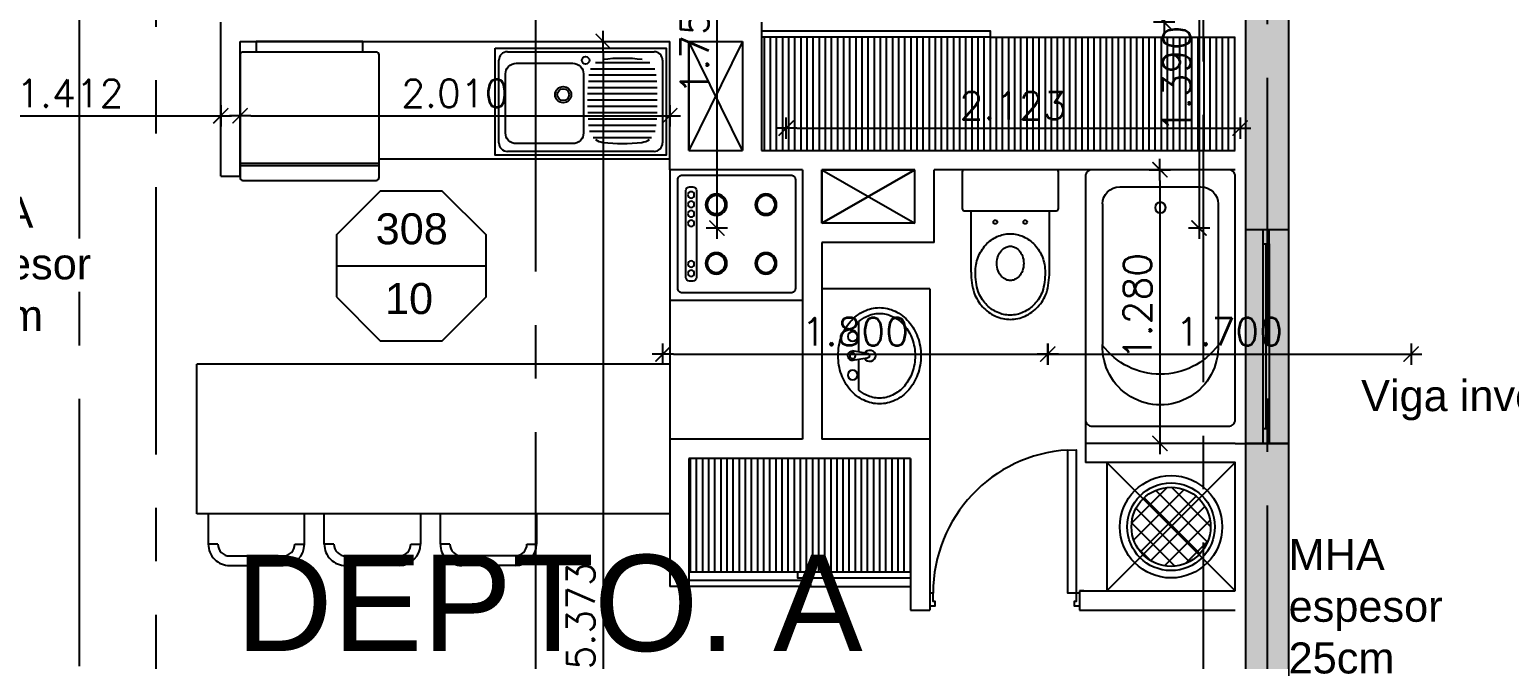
# Model space of a CAD drawing. Header units: millimetres. Extents: x 0 to 223, y -18 to 76.
# Drawn here: x 188.1 to 195.02, y 19.51 to 22.45 of the extents above; entities that cross this region are included whole.
import ezdxf

# ---------------------------------------------------------------- set-up
doc = ezdxf.new("R2010")
doc.units = ezdxf.units.MM
doc.linetypes.add('CENTER', pattern=[2, 1.25, -0.25, 0.25, -0.25])
for name, color, linetype in [('01', 1, 'Continuous'), ('02', 2, 'Continuous'), ('04', 4, 'Continuous'), ('06', 6, 'Continuous'), ('Capa1', 8, 'Continuous'), ('COTAS', 1, 'Continuous'), ('EJES', 1, 'CENTER'), ('GRIS', 9, 'Continuous'), ('LOSAS', 7, 'Continuous'), ('MUROS_EST', 5, 'Continuous'), ('VIGAS_1', 2, 'Continuous')]:
    doc.layers.add(name, color=color, linetype=linetype)
doc.styles.add('Arial', font='arial.ttf')
doc.styles.add('INTERARQ', font='ROMANS.SHX')
doc.styles.get("Standard").update_dxf_attribs({"font": 'arial.ttf'})
doc.dimstyles.new('ESCALA_1-50', dxfattribs={"dimtxt": 0.13, "dimasz": 0.05, "dimexe": 0.18, "dimexo": 0.0625, "dimgap": 0.04, "dimtad": 1, "dimdec": 3, "dimzin": 0, "dimdsep": 46, "dimtxsty": 'INTERARQ', "dimblk": 'DIMTICK', "dimcen": 0.09, "dimse1": 1, "dimse2": 1, "dimclrd": 1, "dimclre": 1, "dimclrt": 2, "dimadec": 0, "dimazin": 0, "dimtfac": 4.5, "dimtdec": 3, "dimtofl": 0, "dimtmove": 2, "dimatfit": 3, "dimldrblk": 'DIMTICK', "dimfxl": 1, "dimtolj": 1, "dimtzin": 0, "dimarcsym": 0})

# ---------------------------------------------------------------- blocks, each defined once
blk = doc.blocks.new('DIMTICK')
at = {"color": 1}
for p, q in [((-1, 0), (1, 0)), ((0, 1), (0, -1))]:
    blk.add_line(p, q, dxfattribs=at)
at = {"color": 3, "const_width": 0.141}
blk.add_lwpolyline([(0.71, 0.71), (-0.71, -0.71)], dxfattribs=at)
blk = doc.blocks.new('*D25')
at = {"layer": '01', "color": 1, "lineweight": -2, "transparency": 16777216}
blk.add_line((191.3157, 23.2265), (191.3157, 21.5765), dxfattribs=at)
at = {"layer": 'Defpoints', "color": 0, "transparency": 16777216}
for p in [(191.4697, 23.2765), (191.3157, 21.5265), (191.4697, 21.5265)]:
    blk.add_point(p, dxfattribs=at)
at = {"layer": '01', "color": 1, "lineweight": -2, "transparency": 16777216, "xscale": 0.05, "yscale": 0.05, "zscale": 0.05}
for p, rotation in [((191.3157, 23.2765), 90), ((191.3157, 21.5265), 270)]:
    blk.add_blockref('DIMTICK', p, dxfattribs=dict(at, rotation=rotation))
at = {"layer": '01', "color": 2, "transparency": 16777216, "insert": (191.2107, 22.4015), "char_height": 0.13, "attachment_point": 5, "rotation": 90, "style": 'INTERARQ'}
blk.add_mtext('\\A1;1.750', dxfattribs=at)
blk = doc.blocks.new('*D162')
at = {"layer": '01', "color": 1, "lineweight": -2, "transparency": 16777216}
blk.add_line((195.5085, 22.1665), (195.5085, 22.0665), dxfattribs=at)
at = {"layer": 'Defpoints', "color": 0, "transparency": 16777216}
for p in [(194.6631, 22.2165), (194.7631, 22.0165), (195.5085, 22.0165)]:
    blk.add_point(p, dxfattribs=at)
at = {"layer": '01', "color": 1, "lineweight": -2, "transparency": 16777216, "xscale": 0.05, "yscale": 0.05, "zscale": 0.05}
for p, rotation in [((195.5085, 22.2165), 90), ((195.5085, 22.0165), 270)]:
    blk.add_blockref('DIMTICK', p, dxfattribs=dict(at, rotation=rotation))
at = {"layer": '01', "color": 2, "transparency": 16777216, "insert": (195.2454, 22.1165), "char_height": 0.13, "attachment_point": 5, "rotation": 90, "style": 'INTERARQ'}
blk.add_mtext('\\A1;0.200', dxfattribs=at)
blk = doc.blocks.new('*D195')
at = {"layer": '01', "color": 1, "lineweight": -2, "transparency": 16777216}
blk.add_line((191.69, 21.994), (193.7131, 21.994), dxfattribs=at)
at = {"layer": 'Defpoints', "color": 0, "transparency": 16777216}
for p in [(193.7631, 21.994), (191.64, 21.5265), (193.7631, 21.5265)]:
    blk.add_point(p, dxfattribs=at)
at = {"layer": '01', "color": 1, "lineweight": -2, "transparency": 16777216, "xscale": 0.05, "yscale": 0.05, "zscale": 0.05, "rotation": 180}
blk.add_blockref('DIMTICK', (191.64, 21.994), dxfattribs=at)
at = {"layer": '01', "color": 1, "lineweight": -2, "transparency": 16777216, "xscale": 0.05, "yscale": 0.05, "zscale": 0.05}
blk.add_blockref('DIMTICK', (193.7631, 21.994), dxfattribs=at)
at = {"layer": '01', "color": 2, "transparency": 16777216, "insert": (192.7015, 22.099), "char_height": 0.13, "attachment_point": 5, "style": 'INTERARQ'}
blk.add_mtext('\\A1;2.123', dxfattribs=at)
blk = doc.blocks.new('*D69')
at = {"layer": '01', "color": 1, "lineweight": -2, "transparency": 16777216}
blk.add_line((193.5713, 22.8665), (193.5713, 21.5765), dxfattribs=at)
at = {"layer": 'Defpoints', "color": 0, "transparency": 16777216}
for p in [(193.7343, 22.9165), (193.5713, 21.5265), (193.7343, 21.5265)]:
    blk.add_point(p, dxfattribs=at)
at = {"layer": '01', "color": 1, "lineweight": -2, "transparency": 16777216, "xscale": 0.05, "yscale": 0.05, "zscale": 0.05}
for p, rotation in [((193.5713, 22.9165), 90), ((193.5713, 21.5265), 270)]:
    blk.add_blockref('DIMTICK', p, dxfattribs=dict(at, rotation=rotation))
at = {"layer": '01', "color": 2, "transparency": 16777216, "insert": (193.4663, 22.2215), "char_height": 0.13, "attachment_point": 5, "rotation": 90, "style": 'INTERARQ'}
blk.add_mtext('\\A1;1.390', dxfattribs=at)
blk = doc.blocks.new('*D196')
at = {"layer": '01', "color": 1, "lineweight": -2, "transparency": 16777216}
blk.add_line((191.1131, 20.9374), (192.8131, 20.9374), dxfattribs=at)
at = {"layer": 'Defpoints', "color": 0, "transparency": 16777216}
for p in [(191.0631, 21.3265), (192.8631, 21.3265), (192.8631, 20.9374)]:
    blk.add_point(p, dxfattribs=at)
at = {"layer": '01', "color": 1, "lineweight": -2, "transparency": 16777216, "xscale": 0.05, "yscale": 0.05, "zscale": 0.05, "rotation": 180}
blk.add_blockref('DIMTICK', (191.0631, 20.9374), dxfattribs=at)
at = {"layer": '01', "color": 1, "lineweight": -2, "transparency": 16777216, "xscale": 0.05, "yscale": 0.05, "zscale": 0.05}
blk.add_blockref('DIMTICK', (192.8631, 20.9374), dxfattribs=at)
at = {"layer": '01', "color": 2, "transparency": 16777216, "insert": (191.9631, 21.0424), "char_height": 0.13, "attachment_point": 5, "style": 'INTERARQ'}
blk.add_mtext('\\A1;1.800', dxfattribs=at)
blk = doc.blocks.new('*D197')
at = {"layer": '01', "color": 1, "lineweight": -2, "transparency": 16777216}
blk.add_line((192.9131, 20.9374), (194.5131, 20.9374), dxfattribs=at)
at = {"layer": 'Defpoints', "color": 0, "transparency": 16777216}
for p in [(192.8631, 21.3265), (194.5631, 20.9374), (194.5631, 20.8665)]:
    blk.add_point(p, dxfattribs=at)
at = {"layer": '01', "color": 1, "lineweight": -2, "transparency": 16777216, "xscale": 0.05, "yscale": 0.05, "zscale": 0.05, "rotation": 180}
blk.add_blockref('DIMTICK', (192.8631, 20.9374), dxfattribs=at)
at = {"layer": '01', "color": 1, "lineweight": -2, "transparency": 16777216, "xscale": 0.05, "yscale": 0.05, "zscale": 0.05}
blk.add_blockref('DIMTICK', (194.5631, 20.9374), dxfattribs=at)
at = {"layer": '01', "color": 2, "transparency": 16777216, "insert": (193.7131, 21.0424), "char_height": 0.13, "attachment_point": 5, "style": 'INTERARQ'}
blk.add_mtext('\\A1;1.700', dxfattribs=at)
blk = doc.blocks.new('Tina 120')
for p, q in [((0.19, -0.08), (-0.19, -0.08)), ((-0.27, -0.16), (-0.27, -0.8175)), ((0.27, -0.16), (0.27, -0.8175))]:
    blk.add_line(p, q)
blk.add_lwpolyline([(0.35, -0.03), (0.35, -1.17, -0.414214), (0.32, -1.2), (-0.32, -1.2, -0.414214), (-0.35, -1.17), (-0.35, -0.03, -0.414214), (-0.32, 0), (0.32, 0, -0.414214)], format="xyb", close=True)
blk.add_circle((0, -0.1774), 0.025)
for centre, radius, start, end in [((-0.19, -0.16), 0.08, 90, 180), ((0.19, -0.16), 0.08, 0, 90), ((0, -0.8297), 0.2703, 177.40787, 2.59213), ((0, -0.6197), 0.337, 216.75985, 323.24015)]:
    blk.add_arc(centre, radius, start, end)
blk = doc.blocks.new('LAVPLATO')
for p, q in [((-0.383, -0.443), (-0.383, -0.057)), ((-0.343, -0.017), (0.343, -0.017)), ((0.0694, -0.0675), (0.3226, -0.0675)), ((0.383, -0.057), (0.383, -0.443)), ((0.0387, -0.1255), (0.3533, -0.1255)), ((0.0458, -0.0965), (0.3462, -0.0965)), ((0.0338, -0.1835), (0.3582, -0.1835)), ((0.0357, -0.1545), (0.3563, -0.1545)), ((0.0315, -0.2115), (0.3574, -0.2115)), ((0.0319, -0.2415), (0.3578, -0.2415)), ((0.0323, -0.2715), (0.3582, -0.2715)), ((0.0327, -0.3015), (0.3578, -0.3015)), ((0.0342, -0.3305), (0.3563, -0.3305)), ((0.0342, -0.3305), (0.3563, -0.3305)), ((0.0369, -0.3595), (0.3536, -0.3595)), ((0.0369, -0.3595), (0.3536, -0.3595)), ((0.0416, -0.3885), (0.3489, -0.3885)), ((0.343, -0.483), (-0.343, -0.483)), ((0.0586, -0.4175), (0.3319, -0.4175))]:
    blk.add_line(p, q)
blk.add_lwpolyline([(-0.4, 0), (0.4, 0), (0.4, -0.5), (-0.4, -0.5)], close=True)
blk.add_lwpolyline([(-0.302, -0.0709), (-0.037, -0.0709, -0.414214), (0.013, -0.1209), (0.013, -0.3965, -0.414214), (-0.037, -0.4465), (-0.302, -0.4465, -0.414214), (-0.352, -0.3965), (-0.352, -0.1209, -0.414214)], format="xyb", close=True)
for centre, radius in [((0.023, -0.057), 0.0175), ((-0.082, -0.2175), 0.038), ((-0.082, -0.2175), 0.0275)]:
    blk.add_circle(centre, radius)
for centre, radius, start, end in [((-0.343, -0.057), 0.04, 90, 180), ((0.196, -0.7978), 0.75, 83.02075, 96.97925), ((0.343, -0.057), 0.04, 360, 90), ((-0.343, -0.443), 0.04, 180, 270), ((0.1132, -0.3662), 0.075, 233.56948, 263.02075), ((0.1952, 0.3038), 0.75, 263.02075, 276.97925), ((0.2773, -0.3662), 0.075, 276.97925, 306.43052), ((0.343, -0.443), 0.04, 270, 360)]:
    blk.add_arc(centre, radius, start, end)
blk = doc.blocks.new('encimera')
for points in [[(-0.5635, -0.275), (-0.0548, -0.275, 0.414214), (-0.0341, -0.2543), (-0.0341, 0.2543, 0.414214), (-0.0548, 0.275), (-0.5635, 0.275, 0.414214), (-0.5841, 0.2543), (-0.5841, -0.2543, 0.414214)], [(-0.5298, -0.22), (-0.5134, -0.22, 0.414214), (-0.4968, -0.2035), (-0.4968, 0.2035, 0.414214), (-0.5134, 0.22), (-0.5298, 0.22, 0.414214), (-0.5463, 0.2035), (-0.5463, -0.2035, 0.414214)]]:
    blk.add_lwpolyline(points, format="xyb", close=True)
at = {"color": 9}
for centre, radius in [((-0.5218, 0.1843), 0.0148), ((-0.5218, 0.1401), 0.0148), ((-0.4042, 0.1375), 0.0424), ((-0.1716, 0.1375), 0.0424), ((-0.5218, -0.0499), 0.0148), ((-0.5218, -0.0942), 0.0148), ((-0.5218, -0.1385), 0.0148), ((-0.4042, -0.1375), 0.0424), ((-0.1716, -0.1375), 0.0424), ((-0.5218, -0.1828), 0.0148)]:
    blk.add_circle(centre, radius, dxfattribs=at)
for centre in [(-0.4042, 0.1375), (-0.1716, 0.1375), (-0.4042, -0.1375), (-0.1716, -0.1375)]:
    blk.add_circle(centre, 0.05)
blk = doc.blocks.new('REFRI')
for p, q in [((-0.58, -0.325), (-0.58, 0.325)), ((-0.57, -0.325), (-0.57, 0.325))]:
    blk.add_line(p, q)
blk.add_lwpolyline([(-0.6368, 0.325), (-0.0632, 0.325, -0.414214), (-0.05, 0.3118), (-0.05, -0.3118, -0.414214), (-0.0632, -0.325), (-0.6368, -0.325, -0.414214), (-0.65, -0.3118), (-0.65, 0.3118, -0.414214)], format="xyb", close=True)
blk.add_lwpolyline([(-0.05, 0.25), (0, 0.25), (0, -0.25), (-0.05, -0.25)])
blk = doc.blocks.new('Van1-pla')
for p, q in [((-2.16, 42.32), (-18.03, 42.32)), ((-1.41, 37.99), (-2.71, 45.49)), ((0.99, 37.99), (2.29, 45.49)), ((17.6, 42.32), (1.74, 42.32))]:
    blk.add_line(p, q)
blk.add_lwpolyline([(-25.21, 31.5, 0.112687), (-23.37, 23.44, 0.103282), (-17.89, 16.3, 0.092276), (-9.94, 11.68, 0.085761), (-0.21, 10, 0.085761), (9.52, 11.68, 0.092276), (17.47, 16.3, 0.103282), (22.95, 23.44, 0.112687), (24.79, 31.5, 0.112687), (22.95, 39.56, 0.103282), (17.47, 46.7, 0.092276), (9.52, 51.32, 0.085761), (-0.21, 53, 0.085761), (-9.94, 51.32, 0.092276), (-17.89, 46.7, 0.103282), (-23.37, 39.56, 0.112687)], format="xyb", close=True)
for points in [[(-18.03, 42.32, 0.063934), (-20.67, 38.26, 0.112687), (-22.21, 31.5, 0.112687)], [(-22.21, 31.5, 0.112687), (-20.67, 24.74, 0.103282), (-15.93, 18.57, 0.092276), (-8.94, 14.51, 0.085761), (-0.21, 13, 0.085761), (8.51, 14.51, 0.092276), (15.51, 18.57, 0.103282), (20.25, 24.74, 0.112687), (21.79, 31.5, 0.112687), (20.25, 38.26, 0.063934), (17.6, 42.32, 0.092276)]]:
    blk.add_lwpolyline(points, format="xyb")
for centre, radius in [((-10.21, 45.49), 2.5), ((-0.21, 45.49), 1.5), ((9.79, 45.49), 2.5)]:
    blk.add_circle(centre, radius)
for centre, radius, start, end in [((-0.21, 45.49), 2.5, 340.33287, 199.66713), ((-0.21, 36.6), 3, 118.18244, 61.81756), ((-0.21, 37.99), 1.2, 180, 0)]:
    blk.add_arc(centre, radius, start, end)
blk = doc.blocks.new('*D274')
at = {"layer": '01', "color": 1, "lineweight": -2, "transparency": 16777216}
blk.add_line((193.4076, 24.9797), (193.4076, 22.5397), dxfattribs=at)
at = {"layer": 'Defpoints', "color": 0, "transparency": 16777216}
for p in [(193.7903, 25.0297), (193.4076, 22.4897), (193.7903, 22.4897)]:
    blk.add_point(p, dxfattribs=at)
at = {"layer": '01', "color": 1, "lineweight": -2, "transparency": 16777216, "xscale": 0.05, "yscale": 0.05, "zscale": 0.05}
for p, rotation in [((193.4076, 25.0297), 90), ((193.4076, 22.4897), 270)]:
    blk.add_blockref('DIMTICK', p, dxfattribs=dict(at, rotation=rotation))
at = {"layer": '01', "color": 2, "transparency": 16777216, "insert": (193.3026, 23.7597), "char_height": 0.13, "attachment_point": 5, "rotation": 90, "style": 'INTERARQ'}
blk.add_mtext('\\A1;2.540', dxfattribs=at)
blk = doc.blocks.new('*D228')
at = {"layer": '01', "color": 1, "lineweight": -2, "transparency": 16777216}
blk.add_line((187.6322, 22.0519), (188.9446, 22.0519), dxfattribs=at)
at = {"layer": 'Defpoints', "color": 0, "transparency": 16777216}
for p in [(187.5822, 22.0519), (188.9946, 22.0519), (188.9946, 22.0519)]:
    blk.add_point(p, dxfattribs=at)
at = {"layer": '01', "color": 1, "lineweight": -2, "transparency": 16777216, "xscale": 0.05, "yscale": 0.05, "zscale": 0.05, "rotation": 180}
blk.add_blockref('DIMTICK', (187.5822, 22.0519), dxfattribs=at)
at = {"layer": '01', "color": 1, "lineweight": -2, "transparency": 16777216, "xscale": 0.05, "yscale": 0.05, "zscale": 0.05}
blk.add_blockref('DIMTICK', (188.9946, 22.0519), dxfattribs=at)
at = {"layer": '01', "color": 2, "transparency": 16777216, "insert": (188.2884, 22.1569), "char_height": 0.13, "attachment_point": 5, "style": 'INTERARQ'}
blk.add_mtext('\\A1;1.412', dxfattribs=at)
blk = doc.blocks.new('*D276')
at = {"layer": '01', "color": 1, "lineweight": -2, "transparency": 16777216}
blk.add_line((189.1346, 22.0519), (191.0446, 22.0519), dxfattribs=at)
at = {"layer": 'Defpoints', "color": 0, "transparency": 16777216}
for p in [(191.0946, 22.3997), (189.0846, 22.0519), (191.0946, 22.0519)]:
    blk.add_point(p, dxfattribs=at)
at = {"layer": '01', "color": 1, "lineweight": -2, "transparency": 16777216, "xscale": 0.05, "yscale": 0.05, "zscale": 0.05, "rotation": 180}
blk.add_blockref('DIMTICK', (189.0846, 22.0519), dxfattribs=at)
at = {"layer": '01', "color": 1, "lineweight": -2, "transparency": 16777216, "xscale": 0.05, "yscale": 0.05, "zscale": 0.05}
blk.add_blockref('DIMTICK', (191.0946, 22.0519), dxfattribs=at)
at = {"layer": '01', "color": 2, "transparency": 16777216, "insert": (190.0896, 22.1569), "char_height": 0.13, "attachment_point": 5, "style": 'INTERARQ'}
blk.add_mtext('\\A1;2.010', dxfattribs=at)
blk = doc.blocks.new('*D277')
at = {"layer": '01', "color": 1, "lineweight": -2, "transparency": 16777216}
blk.add_line((193.3883, 21.7497), (193.3883, 20.5697), dxfattribs=at)
at = {"layer": 'Defpoints', "color": 0, "transparency": 16777216}
for p in [(193.7403, 21.7997), (193.3883, 20.5197), (193.7403, 20.5197)]:
    blk.add_point(p, dxfattribs=at)
at = {"layer": '01', "color": 1, "lineweight": -2, "transparency": 16777216, "xscale": 0.05, "yscale": 0.05, "zscale": 0.05}
for p, rotation in [((193.3883, 21.7997), 90), ((193.3883, 20.5197), 270)]:
    blk.add_blockref('DIMTICK', p, dxfattribs=dict(at, rotation=rotation))
at = {"layer": '01', "color": 2, "transparency": 16777216, "insert": (193.2833, 21.1597), "char_height": 0.13, "attachment_point": 5, "rotation": 90, "style": 'INTERARQ'}
blk.add_mtext('\\A1;1.280', dxfattribs=at)
blk = doc.blocks.new('*D278')
at = {"layer": '01', "color": 1, "lineweight": -2, "transparency": 16777216}
blk.add_line((190.7834, 22.3497), (190.7834, 17.0768), dxfattribs=at)
at = {"layer": 'Defpoints', "color": 0, "transparency": 16777216}
for p in [(191.0946, 22.3997), (190.7834, 17.0268), (191.1146, 17.0268)]:
    blk.add_point(p, dxfattribs=at)
at = {"layer": '01', "color": 1, "lineweight": -2, "transparency": 16777216, "xscale": 0.05, "yscale": 0.05, "zscale": 0.05}
for p, rotation in [((190.7834, 22.3997), 90), ((190.7834, 17.0268), 270)]:
    blk.add_blockref('DIMTICK', p, dxfattribs=dict(at, rotation=rotation))
at = {"layer": '01', "color": 2, "transparency": 16777216, "insert": (190.6784, 19.7132), "char_height": 0.13, "attachment_point": 5, "rotation": 90, "style": 'INTERARQ'}
blk.add_mtext('\\A1;5.373', dxfattribs=at)

msp = doc.modelspace()

# ---------------------------------------------------------------- hatches: boundary and pattern name
at = {"layer": 'GRIS'}
h = msp.add_hatch(dxfattribs=at)
h.set_pattern_fill('LINE', color=8, scale=0.009, angle=90, style=0)
h.set_pattern_definition([(90, (-428.253933, 1114.07416), (-0.028575, 0), [])])
h.paths.add_polyline_path([(192.5943, 22.4197), (191.5246, 22.4197), (191.5246, 21.8897), (193.5903, 21.8897), (193.5903, 22.4197)])
h.paths.add_polyline_path([(193.7403, 22.4197), (193.5903, 22.4197), (193.5903, 21.8897), (193.7403, 21.8897)])
h = msp.add_hatch(dxfattribs=at)
h.set_pattern_fill('LINE', color=8, scale=0.009, angle=90, style=0)
h.set_pattern_definition([(90, (-639.511787, 1135.06427), (-0.028575, 0), [])])
h.paths.add_polyline_path([(191.1846, 20.4497), (191.1846, 19.9197), (191.6938, 19.9197), (192.2418, 19.9197), (192.2418, 20.4497)])
h = msp.add_hatch(dxfattribs=at)
h.set_pattern_fill('ANSI37', color=8, scale=0.5, style=0)
h.set_pattern_definition([(315, (-5177.441173, 8029.41329), (-0.04419417382, -0.04419417382), []), (225, (-5177.441173, 8029.41329), (-0.04419417382, 0.04419417382), [])])
h.paths.add_polyline_path([(193.3095, 19.9988), (193.4403, 20.1297), (193.5711, 19.9989, -0.414214)])
h.paths.add_polyline_path([(193.3094, 20.2604, -0.414214), (193.571, 20.2605), (193.4403, 20.1297)])
h.paths.add_polyline_path([(193.4403, 20.1297), (193.3095, 19.9988, -0.198983), (193.2553, 20.1297, -0.198842), (193.3094, 20.2604)])
h.paths.add_polyline_path([(193.571, 20.2605, -0.198983), (193.6253, 20.1297, -0.198842), (193.5711, 19.9989), (193.4403, 20.1297)])
at = {"layer": 'MUROS_EST', "transparency": 33554687}
h = msp.add_hatch(color=256, dxfattribs=at)
h.dxf.hatch_style = 1
h.paths.add_polyline_path([(194.0403, 30.0097), (193.7903, 30.0097), (193.7903, 28.0297), (190.5671, 28.0297), (190.5671, 31.7297), (188.2321, 31.7297), (188.2321, 31.5297), (190.3671, 31.5297), (190.3671, 28.0297), (188.2321, 28.0297), (188.2321, 27.8297), (193.4903, 27.8297), (193.4903, 27.3697), (193.6903, 27.3692), (193.6903, 27.8297), (194.0414, 27.8297)])
h.paths.add_polyline_path([(194.0403, 36.5897), (193.7903, 36.5897), (193.7903, 35.5247), (188.4321, 35.5247), (188.4321, 36.5482), (188.2321, 36.5482), (188.2321, 35.2747), (188.5903, 35.2747), (188.5903, 32.6827), (188.7903, 32.6827), (188.7903, 35.2747), (194.0403, 35.2747)])
h.paths.add_polyline_path([(187.6072, 44.1496), (187.3572, 44.1496), (187.3572, 43.9496), (187.3572, 37.4752), (187.0707, 36.8907), (187.2503, 36.8027), (187.6072, 37.5308)])
h.paths.add_polyline_path([(181.6321, 43.9496), (182.8146, 43.9496), (182.8146, 44.1496), (181.3821, 44.1496), (181.3821, 40.2496), (181.6321, 40.2496)])
h.paths.add_polyline_path([(186.8321, 31.4397), (186.6321, 31.4397), (186.6321, 29.9797), (180.9321, 29.9797), (180.9321, 29.7797), (186.6321, 29.7797), (186.6321, 28.3197), (186.8321, 28.3197)])
h.paths.add_polyline_path([(186.8321, 27.3697), (186.6321, 27.3697), (186.6321, 24.7797), (180.9321, 24.7797), (180.9321, 24.5797), (181.4321, 24.5797), (181.4321, 23.5797), (181.6321, 23.5797), (181.6321, 24.5797), (186.6321, 24.5797), (186.6321, 24.0797), (186.8321, 24.0797)])
h.paths.add_polyline_path([(187.5822, 22.4897), (187.2375, 23.2205), (187.0566, 23.1351), (187.3822, 22.4448), (187.3822, 20.225), (187.3821, 16.0467), (187.3821, 15.7967), (187.5822, 15.7967), (187.5822, 15.9967), (187.5822, 16.0429), (187.5822, 20.225)])
h.paths.add_polyline_path([(181.6321, 19.2731), (181.4321, 19.2731), (181.4321, 15.9967), (181.6321, 15.9967)])
h.paths.add_polyline_path([(181.6321, 19.4796), (181.4321, 19.4796), (181.4321, 19.2731), (181.6321, 19.2731)])
h.paths.add_polyline_path([(182.8167, 15.9967), (181.6321, 15.9967), (181.6321, 15.7967), (182.8167, 15.7967)])
h.paths.add_polyline_path([(181.6321, 15.9967), (181.4321, 15.9967), (181.4321, 15.7967), (181.6321, 15.7967)])
h.paths.add_polyline_path([(193.9903, 20.5197), (193.7903, 20.5197), (193.7903, 19.2731), (193.9903, 19.2731)])
h.paths.add_polyline_path([(193.9903, 19.2731), (193.7903, 19.2731), (193.7903, 15.9967), (193.9903, 15.9967)])
h.paths.add_polyline_path([(193.7903, 15.9967), (193.5903, 15.9967), (193.5903, 15.7967), (193.7903, 15.7967)])
h.paths.add_polyline_path([(193.9903, 15.9967), (193.7903, 15.9967), (193.7903, 15.7967), (193.9903, 15.7967)])
h = msp.add_hatch(color=2, dxfattribs=at)
h.dxf.hatch_style = 1
h.paths.add_polyline_path([(185.8274, 44.1496), (182.8146, 44.1496), (182.8146, 43.9496), (185.8274, 43.9496)])
h.paths.add_polyline_path([(187.3572, 44.1496), (185.8274, 44.1496), (185.8274, 43.9496), (187.3572, 43.9496)])
h.paths.add_polyline_path([(189.8671, 44.1496), (187.6072, 44.1496), (187.6072, 43.9511), (189.8671, 43.9511)])
h.paths.add_polyline_path([(194.0403, 44.1496), (189.8671, 44.1496), (189.8671, 43.9511), (194.0403, 43.9511)])
h.paths.add_polyline_path([(194.0403, 43.9511), (193.7903, 43.9511), (193.7903, 43.3296), (194.0403, 43.3296)])
h.paths.add_polyline_path([(194.0403, 39.2397), (193.7903, 39.2397), (193.7903, 36.5897), (194.0403, 36.5897)])
h.paths.add_polyline_path([(181.6321, 40.2496), (181.3821, 40.2496), (181.3821, 36.1797), (181.6321, 36.1797)])
h.paths.add_polyline_path([(181.1321, 34.9547), (180.9321, 34.9547), (180.9321, 29.9797), (181.1321, 29.9797)])
h.paths.add_polyline_path([(181.1321, 29.7797), (180.9321, 29.7797), (180.9321, 25.7763), (181.1321, 25.7763)])
h.paths.add_polyline_path([(181.1321, 25.7763), (180.9321, 25.7763), (180.9321, 24.7835), (181.1321, 24.7835)])
h.paths.add_polyline_path([(181.6321, 23.5797), (181.4321, 23.5797), (181.4321, 19.4797), (181.6321, 19.4797)])
h.paths.add_polyline_path([(187.3821, 15.9967), (185.8274, 15.9967), (185.8274, 15.7967), (187.3821, 15.7967)])
h.paths.add_polyline_path([(185.8274, 15.9967), (182.8167, 15.9967), (182.8167, 15.7967), (185.8274, 15.7967)])
h.paths.add_polyline_path([(189.8671, 15.9967), (187.5822, 15.9967), (187.5822, 15.7967), (189.8671, 15.7967)])
h.paths.add_polyline_path([(193.5903, 15.9967), (189.8671, 15.9967), (189.8671, 15.7967), (193.5903, 15.7967)])
h.paths.add_polyline_path([(193.9903, 23.8897), (193.7903, 23.8897), (193.7903, 20.5197), (193.9903, 20.5197)])
h.paths.add_polyline_path([(193.6903, 27.3692), (193.4903, 27.3697), (193.4903, 25.7763), (193.6903, 25.7763)])
h.paths.add_polyline_path([(193.6903, 25.7763), (193.4903, 25.7763), (193.4903, 25.2297), (193.6903, 25.2297)])
h.paths.add_polyline_path([(194.0403, 35.2747), (193.7903, 35.2747), (193.7903, 30.0097), (194.0403, 30.0097)])
h = msp.add_hatch(color=5, dxfattribs=at)
h.dxf.hatch_style = 1
h.paths.add_polyline_path([(187.5822, 20.225), (187.5822, 20.6322), (187.4821, 20.6322), (187.4821, 15.8967), (187.5771, 15.8967), (187.5822, 15.8973), (187.5822, 16.0429)])
h.paths.add_polyline_path([(186.8225, 23.8783), (186.8225, 24.4447), (186.6275, 24.4447), (186.6275, 23.8783)], flags=9)
h.paths.add_polyline_path([(186.6225, 19.8537), (186.6225, 20.4387), (186.4275, 20.4387), (186.4275, 19.8537)], flags=9)
h.paths.add_polyline_path([(186.8225, 20.2363), (186.8225, 20.8213), (186.6275, 20.8213), (186.6275, 20.2363)], flags=9)
h.paths.add_polyline_path([(186.8225, 18.8556), (186.8225, 19.4221), (186.6275, 19.4221), (186.6275, 18.8556)], flags=9)
h.paths.add_polyline_path([(186.8225, 22.3083), (186.8225, 22.8747), (186.6275, 22.8747), (186.6275, 22.3083)], flags=9)
h.paths.add_polyline_path([(186.8225, 21.049), (186.8225, 21.634), (186.6275, 21.634), (186.6275, 21.049)], flags=9)
h.paths.add_polyline_path([(181.8725, 24.389), (181.8725, 24.974), (181.6775, 24.974), (181.6775, 24.389)], flags=9)
h.paths.add_polyline_path([(184.9611, 22.9243), (185.5399, 22.9243), (185.5399, 23.1193), (184.9611, 23.1193)], flags=9)
h.paths.add_polyline_path([(187.4644, 23.8783), (187.4644, 24.4447), (187.2694, 24.4447), (187.2694, 23.8783)], flags=9)
h.paths.add_polyline_path([(183.7124, 17.2091), (184.2974, 17.2091), (184.2974, 17.4041), (183.7124, 17.4041)], flags=9)
h.paths.add_polyline_path([(188.0052, 22.0594), (188.5716, 22.0594), (188.5716, 22.2544), (188.0052, 22.2544)], flags=9)
h.paths.add_polyline_path([(182.6396, 23.7123), (183.2246, 23.7123), (183.2246, 23.9073), (182.6396, 23.9073)], flags=9)
h.paths.add_polyline_path([(182.4382, 21.3964), (182.4382, 21.9629), (182.2432, 21.9629), (182.2432, 21.3964)], flags=9)
h.paths.add_polyline_path([(182.9168, 21.7124), (183.5018, 21.7124), (183.5018, 21.9074), (182.9168, 21.9074)], flags=9)
h.paths.add_polyline_path([(182.6859, 18.5006), (183.2709, 18.5006), (183.2709, 18.6956), (182.6859, 18.6956)], flags=9)
h.paths.add_polyline_path([(182.391, 19.4246), (185.558, 19.4246), (185.558, 20.1231), (182.391, 20.1231)], flags=9)
h.paths.add_polyline_path([(187.6434, 20.6484), (187.9294, 20.6484), (187.9294, 20.8509), (187.6434, 20.8509)], flags=9)
h.paths.add_polyline_path([(187.6715, 23.2557), (187.8759, 22.8225), (188.059, 22.9089), (187.8547, 23.3421)], flags=9)
h.paths.add_polyline_path([(186.1341, 23.1259), (186.3113, 23.4055), (186.1403, 23.5139), (185.963, 23.2343)], flags=9)
h.paths.add_polyline_path([(185.9966, 18.9007), (185.9966, 19.4632), (185.7941, 19.4632), (185.7941, 18.9007)], flags=9)
h.paths.add_polyline_path([(183.4638, 20.8975), (186.6656, 20.8975), (186.6656, 21.596), (183.4638, 21.596)], flags=9)

# ---------------------------------------------------------------- linework, layer by layer
at = {"layer": '02'}
msp.add_line((193.0402, 20.6496), (193.0402, 20.5197), dxfattribs=at)
at = {"layer": '06'}
for p, q in [((188.9946, 21.7697), (188.9946, 22.4897)), ((191.5246, 22.4897), (191.5246, 21.8897)), ((189.0846, 22.3997), (191.0946, 22.3997)), ((189.0846, 21.7697), (189.0846, 22.3997)), ((191.0946, 21.7997), (191.0946, 22.3997)), ((191.4346, 22.3997), (191.4346, 21.8897)), ((191.1846, 21.8897), (191.4346, 21.8897)), ((191.5246, 21.8897), (193.7403, 21.8897)), ((188.9946, 21.7697), (189.0846, 21.7697)), ((191.7166, 21.7997), (191.0946, 21.7997)), ((191.7166, 21.7997), (191.7166, 20.5397)), ((192.2418, 21.5497), (192.2418, 21.7997)), ((193.7403, 21.7997), (192.3318, 21.7997)), ((192.3318, 21.4597), (192.3318, 21.7997)), ((193.7903, 21.5197), (193.9903, 21.5197)), ((192.3318, 21.4597), (191.8066, 21.4597)), ((191.8066, 21.4597), (191.8066, 20.5397)), ((191.0946, 20.5397), (191.0946, 19.8497)), ((191.7166, 20.5397), (191.0946, 20.5397)), ((192.3118, 20.5397), (191.8066, 20.5397)), ((192.3118, 20.5397), (192.3118, 19.7397)), ((193.0402, 20.5197), (193.0402, 20.4297)), ((193.7403, 20.5197), (193.0402, 20.5197)), ((193.7403, 20.5197), (193.9903, 20.5197)), ((191.1846, 20.4497), (191.1846, 19.8497)), ((192.2218, 20.4497), (191.1846, 20.4497)), ((192.2218, 20.4497), (192.2218, 19.7397)), ((193.7403, 20.4297), (193.0402, 20.4297)), ((193.0118, 19.8297), (193.7403, 19.8297)), ((193.0118, 19.8297), (193.0118, 19.7397)), ((192.2218, 19.7397), (192.3118, 19.7397)), ((193.0118, 19.7397), (193.7403, 19.7397))]:
    msp.add_line(p, q, dxfattribs=at)
at = {"layer": 'COTAS'}
for p, q in [((193.8696, 21.5197), (193.8696, 21.4522)), ((193.8996, 21.4522), (193.8996, 21.5197)), ((193.8696, 21.4522), (193.8996, 21.4522)), ((193.8696, 21.4522), (193.8696, 20.5872)), ((193.8846, 20.5872), (193.8846, 21.4522)), ((193.8996, 21.4522), (193.8996, 20.5872)), ((193.8996, 20.5872), (193.8696, 20.5872)), ((193.8696, 20.5872), (193.8696, 20.5197)), ((193.8996, 20.5872), (193.8996, 20.5197)), ((193.8996, 20.5197), (193.8996, 20.5872))]:
    msp.add_line(p, q, dxfattribs=at)
at = {"layer": 'EJES'}
for p, q in [((193.8903, 48.2296), (193.8903, 12.0967)), ((188.3321, 36.7277), (188.3321, 12.0971)), ((188.6903, 35.7183), (188.6903, 12.0971)), ((190.4671, 32.5729), (190.4671, 12.5471)), ((193.5903, 30.0558), (193.5903, 12.0971))]:
    msp.add_line(p, q, dxfattribs=at)
at = {"layer": 'GRIS'}
for p, q in [((191.1846, 22.3997), (191.1846, 21.8897)), ((191.1846, 22.3997), (191.4346, 22.3997)), ((191.4346, 22.3997), (191.1846, 21.8897)), ((191.4346, 21.8897), (191.1846, 22.3997)), ((191.1846, 22.3997), (191.4346, 22.3997)), ((191.1846, 21.8897), (191.1846, 22.3997)), ((191.8066, 21.7997), (191.8066, 21.5497)), ((192.2418, 21.7997), (191.8066, 21.7997)), ((191.8066, 21.7997), (192.2418, 21.5497)), ((192.2418, 21.7997), (191.8066, 21.5497)), ((191.8066, 21.7997), (192.2418, 21.7997)), ((191.8066, 21.5497), (191.8066, 21.7997)), ((192.463, 21.7897), (192.463, 21.6179)), ((192.903, 21.7997), (192.473, 21.7997)), ((192.913, 21.6179), (192.913, 21.7897)), ((192.473, 21.6079), (192.903, 21.6079)), ((192.5048, 21.3198), (192.5048, 21.6079)), ((192.8711, 21.3198), (192.8711, 21.6079)), ((192.2418, 21.5497), (191.8066, 21.5497)), ((192.2418, 21.5497), (191.8066, 21.5497)), ((192.3118, 21.2426), (192.3118, 20.6126)), ((193.1403, 20.4297), (193.7403, 19.8297)), ((193.1403, 19.8297), (193.7403, 20.4297)), ((189.8286, 19.9935), (189.5786, 19.9934)), ((189.8286, 19.9485), (189.5786, 19.9484)), ((191.1846, 19.8497), (191.0946, 19.8497)), ((193.0318, 19.8297), (193.0118, 19.8297))]:
    msp.add_line(p, q, dxfattribs=at)
at = {"layer": 'GRIS', "color": 8}
for p, q in [((192.5943, 22.4197), (193.7403, 22.4197)), ((191.8066, 21.7997), (192.2418, 21.5497)), ((191.8066, 21.5497), (192.2418, 21.7997)), ((191.1846, 19.9197), (191.6938, 19.9197)), ((191.7538, 19.8497), (192.2218, 19.8497))]:
    msp.add_line(p, q, dxfattribs=at)
at = {"layer": 'GRIS', "color": 9}
for p, q in [((189.7346, 21.8497), (191.0946, 21.8497)), ((191.0946, 21.7997), (191.0946, 20.5397)), ((191.0946, 21.1902), (191.7166, 21.1902)), ((192.3118, 21.2426), (191.8118, 21.2426)), ((192.3118, 21.2426), (192.3118, 20.5397)), ((191.0946, 20.8906), (188.8826, 20.8906)), ((188.8826, 20.1906), (188.8826, 20.8906)), ((191.0946, 20.1906), (188.8826, 20.1906)), ((188.9356, 20.1906), (188.9356, 20.0485)), ((189.3856, 20.0484), (189.3856, 20.1905)), ((189.4786, 20.0484), (189.4786, 20.1905)), ((189.9286, 20.1906), (189.9286, 20.0485)), ((190.0215, 20.0485), (190.0215, 20.1906)), ((190.4715, 20.1907), (190.4715, 20.0486)), ((188.9806, 20.0485), (188.9356, 20.0485)), ((189.3406, 20.0484), (189.3856, 20.0484)), ((189.5236, 20.0484), (189.4786, 20.0484)), ((189.8836, 20.0485), (189.9286, 20.0485)), ((190.0665, 20.0485), (190.0215, 20.0485)), ((190.4265, 20.0486), (190.4715, 20.0486)), ((189.0356, 19.9935), (189.2856, 19.9934)), ((189.0356, 19.9485), (189.2856, 19.9484)), ((190.3716, 19.9936), (190.1216, 19.9935)), ((190.3716, 19.9486), (190.1216, 19.9485))]:
    msp.add_line(p, q, dxfattribs=at)
at = {"layer": 'GRIS', "color": 8}
for points in [[(191.5246, 22.4497), (192.5943, 22.4497), (192.5943, 22.4197), (191.5246, 22.4197)], [(191.1846, 19.8797), (191.7538, 19.8797), (191.7538, 19.8497), (191.1846, 19.8497)], [(192.2218, 19.8897), (191.6938, 19.8897), (191.6938, 19.9197), (192.2218, 19.9197)]]:
    msp.add_lwpolyline(points, dxfattribs=at)
at = {"layer": 'GRIS'}
for points in [[(192.688, 21.5, -0.106666), (192.749, 21.4868, -0.10151), (192.8027, 21.4478, -0.094979), (192.8382, 21.3901, -0.090825), (192.8511, 21.3198, -0.071105), (192.8382, 21.2294, -0.094979), (192.8027, 21.1717, -0.10151), (192.749, 21.1327, -0.106666), (192.688, 21.1196, -0.106666), (192.6269, 21.1327, -0.10151), (192.5732, 21.1717, -0.094979), (192.5377, 21.2294, -0.071105), (192.5248, 21.3198, -0.090825), (192.5377, 21.3901, -0.094979), (192.5732, 21.4478, -0.10151), (192.6269, 21.4868, -0.106666)], [(192.688, 21.4415, -0.106666), (192.7078, 21.4373, -0.10151), (192.7289, 21.4219, -0.094979), (192.7447, 21.3963, -0.090825), (192.7511, 21.3614, -0.090825), (192.7447, 21.3265, -0.094979), (192.7289, 21.3009, -0.10151), (192.7078, 21.2855, -0.106666), (192.688, 21.2812, -0.106666), (192.6682, 21.2855, -0.10151), (192.647, 21.3009, -0.094979), (192.6312, 21.3265, -0.090825), (192.6248, 21.3614, -0.090825), (192.6312, 21.3963, -0.094979), (192.647, 21.4219, -0.10151), (192.6682, 21.4373, -0.106666)]]:
    msp.add_lwpolyline(points, format="xyb", close=True, dxfattribs=at)
for points in [[(192.9968, 19.8197), (192.9568, 19.8197), (192.9568, 20.4885), (192.9968, 20.4897)], [(193.7403, 19.8297), (193.7403, 20.4297), (193.1403, 20.4297), (193.1403, 19.8297)]]:
    msp.add_lwpolyline(points, close=True, dxfattribs=at)
for points in [[(192.3118, 19.7597), (192.3368, 19.7597), (192.3368, 19.7797), (192.3268, 19.7797), (192.3268, 19.8197), (192.3118, 19.8197)], [(193.0118, 19.8197), (192.9968, 19.8197), (192.9968, 19.7797), (192.9868, 19.7797), (192.9868, 19.7597), (193.0118, 19.7597)]]:
    msp.add_lwpolyline(points, dxfattribs=at)
for centre, radius in [((192.618, 21.5548), 0.00867), ((192.758, 21.5548), 0.00867), ((193.4403, 20.1297), 0.2393), ((193.4403, 20.1297), 0.205), ((193.4403, 20.1297), 0.185)]:
    msp.add_circle(centre, radius, dxfattribs=at)
at = {"layer": 'GRIS', "color": 9}
for centre, radius, start, end in [((187.3396, 23.1851), 0.9146, 298.56182, 25.15913), ((192.9968, 19.8197), 0.67, 93.41905, 180), ((189.0356, 20.0485), 0.1, 179.98962, 269.98962), ((189.0356, 20.0485), 0.055, 179.98962, 269.98962), ((189.2856, 20.0484), 0.1, 269.98962, 359.98962), ((189.2856, 20.0484), 0.055, 269.98962, 359.98962), ((189.5786, 20.0484), 0.1, 180.01038, 270.01038), ((189.5786, 20.0484), 0.055, 180.01038, 270.01038), ((189.8286, 20.0485), 0.1, 270.01038, 0.01038), ((189.8286, 20.0485), 0.055, 270.01038, 0.01038), ((190.1215, 20.0485), 0.1, 180.01038, 270.01038), ((190.1215, 20.0485), 0.055, 180.01038, 270.01038), ((190.3715, 20.0486), 0.1, 270.01038, 0.01038), ((190.3715, 20.0486), 0.055, 270.01038, 0.01038)]:
    msp.add_arc(centre, radius, start, end, dxfattribs=at)
at = {"layer": 'GRIS'}
for centre, radius, start, end in [((192.473, 21.7897), 0.01, 90, 180), ((192.903, 21.7897), 0.01, 0, 90), ((192.473, 21.6179), 0.01, 180, 270), ((192.903, 21.6179), 0.01, 270, 0), ((192.846, 21.3197), 0.3412, 179.97525, 196.57372), ((192.5299, 21.3197), 0.3412, 343.42628, 0.0151), ((192.706, 21.2932), 0.2, 200.75866, 222.46105), ((192.6699, 21.2932), 0.2, 317.53895, 339.24134), ((192.695, 21.2832), 0.1851, 222.46105, 245.64601), ((192.6809, 21.2832), 0.1851, 294.35399, 317.53895), ((192.688, 21.2676), 0.168, 245.64601, 270), ((192.688, 21.2676), 0.168, 270, 294.35399)]:
    msp.add_arc(centre, radius, start, end, dxfattribs=at)
at = {"layer": 'LOSAS'}
msp.add_line((189.5357, 21.3496), (190.2357, 21.3496), dxfattribs=at)
msp.add_lwpolyline([(189.5357, 21.2046), (189.7407, 20.9996), (190.0307, 20.9996), (190.2357, 21.2046), (190.2357, 21.4946), (190.0307, 21.6996), (189.7407, 21.6996), (189.5357, 21.4946)], close=True, dxfattribs=at)
at = {"layer": 'MUROS_EST'}
msp.add_line((193.7903, 20.5197), (193.9903, 20.5197), dxfattribs=at)
msp.add_lwpolyline([(193.9903, 15.7967), (193.7903, 15.7967), (193.7903, 20.5197), (193.9903, 20.5197)], close=True, dxfattribs=at)
at = {"layer": 'VIGAS_1'}
msp.add_lwpolyline([(193.7903, 23.8897), (193.9903, 23.8897), (193.9903, 20.5197), (193.7903, 20.5197)], close=True, dxfattribs=at)

# ---------------------------------------------------------------- block references
at = {"layer": 'GRIS', "color": 9, "xscale": -1}
for name, p, rotation in [('REFRI', (189.4096, 22.3997), 270), ('encimera', (191.7166, 21.499), 180)]:
    msp.add_blockref(name, p, dxfattribs=dict(at, rotation=rotation))
at = {"layer": 'GRIS', "color": 9}
msp.add_blockref('LAVPLATO', (190.6783, 22.368), dxfattribs=at)
at = {"layer": 'GRIS', "color": 9, "xscale": -1}
msp.add_blockref('Tina 120', (193.3902, 21.7996), dxfattribs=at)
at = {"layer": 'GRIS', "color": 9, "xscale": -0.0090000000000146, "yscale": 0.0090000000000146, "zscale": 0.009000000000000001, "rotation": 90}
msp.add_blockref('Van1-pla', (192.3598, 20.9276), dxfattribs=at)

# ---------------------------------------------------------------- texts
at = {"layer": '04', "style": 'Arial'}
msp.add_text('DEPTO. A', height=0.45, dxfattribs=at).set_placement((189.0638, 19.5487))
at = {"layer": 'Capa1', "char_height": 0.144975, "attachment_point": 1}
for s, width, heights, insert in [('MHA espesor 25cm', 1.208581, [0], (187.6675, 21.6734)), ('Viga invertida (25 / 164) cm', 2.767896, [0.2432], (194.3295, 20.8156)), ('MHA espesor 25cm', 1.208581, [0], (193.9903, 20.0722))]:
    msp.add_mtext_dynamic_manual_height_columns(s, width=width, gutter_width=0.7249, heights=heights, dxfattribs=dict(at, insert=insert))
at = {"layer": 'LOSAS'}
for s, p in [('308', (189.7187, 21.4507)), ('10', (189.7624, 21.1246))]:
    msp.add_text(s, height=0.14497, dxfattribs=at).set_placement(p)

# ---------------------------------------------------------------- dimensions: what is measured, and where the dimension line sits
at = {"layer": '01'}
for base, p1, p2, picture, middle in [((193.4076, 22.4897), (193.7903, 25.0297), (193.7903, 22.4897), '*D274', (193.3026, 23.7597)), ((193.5713, 21.5265), (193.7343, 22.9165), (193.7343, 21.5265), '*D69', (193.4663, 22.2215)), ((190.7834, 17.0268), (191.0946, 22.3997), (191.1146, 17.0268), '*D278', (190.6784, 19.7132)), ((193.3883, 20.5197), (193.7403, 21.7997), (193.7403, 20.5197), '*D277', (193.2833, 21.1597))]:
    dim = msp.add_linear_dim(base=base, p1=p1, p2=p2, angle=90, dimstyle='ESCALA_1-50', dxfattribs=at)
    dim.commit()
    dim.dimension.update_dxf_attribs({"geometry": picture, "text_midpoint": middle})
dim = msp.add_linear_dim(base=(191.3157, 21.5265), p1=(191.4697, 23.2765), p2=(191.4697, 21.5265), angle=90, dimstyle='ESCALA_1-50', override={"dimtxt": 0.13}, dxfattribs=at)
dim.commit()
dim.dimension.update_dxf_attribs({"geometry": '*D25', "text_midpoint": (191.2107, 22.4015)})
for base, p1, p2, picture, middle in [((191.0946, 22.0519), (189.0846, 22.0519), (191.0946, 22.3997), '*D276', (190.0896, 22.1569)), ((188.9946, 22.0519), (187.5822, 22.0519), (188.9946, 22.0519), '*D228', (188.2884, 22.1569)), ((193.7631, 21.994), (191.64, 21.5265), (193.7631, 21.5265), '*D195', (192.7015, 22.099)), ((192.8631, 20.9374), (191.0631, 21.3265), (192.8631, 21.3265), '*D196', (191.9631, 21.0424)), ((194.5631, 20.9374), (192.8631, 21.3265), (194.5631, 20.8665), '*D197', (193.7131, 21.0424))]:
    dim = msp.add_linear_dim(base=base, p1=p1, p2=p2, dimstyle='ESCALA_1-50', dxfattribs=at)
    dim.commit()
    dim.dimension.update_dxf_attribs({"geometry": picture, "text_midpoint": middle})
dim = msp.add_linear_dim(base=(195.5085, 22.0165), p1=(194.6631, 22.2165), p2=(194.7631, 22.0165), angle=90, dimstyle='ESCALA_1-50', dxfattribs=at)
dim.commit()
dim.dimension.update_dxf_attribs({"geometry": '*D162', "text_midpoint": (195.2454, 22.1165), "dimtype": 160})

doc.saveas('drawing.dxf')
